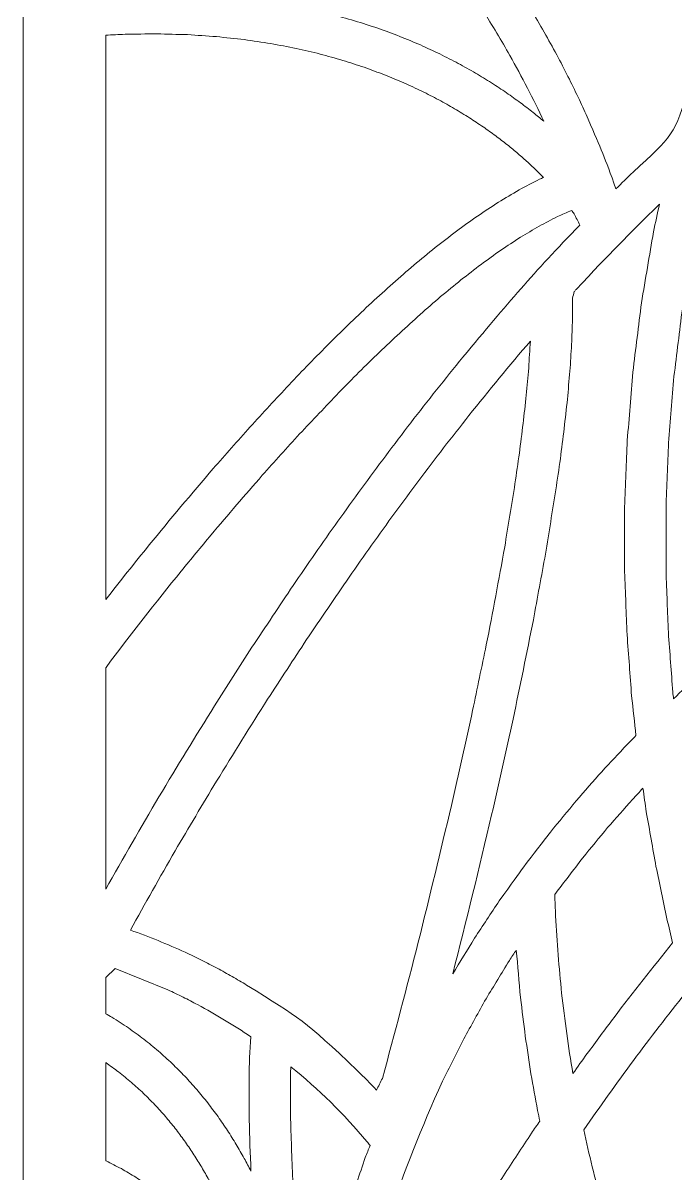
# Model space of a CAD drawing. Header units: centimetres. Extents: x 11.4 to 34.1, y -13.2 to 12.5.
# Drawn here: x 23.29 to 26.66, y -2.89 to 3.04 of the extents above; entities that cross this region are included whole.
import ezdxf

# ---------------------------------------------------------------- set-up
doc = ezdxf.new("R2010")
doc.units = ezdxf.units.CM
doc.header["$MEASUREMENT"] = 0
doc.layers.add('layer 1', color=7, linetype='Continuous')

msp = doc.modelspace()

# ---------------------------------------------------------------- linework, layer by layer
at = {"layer": 'layer 1', "color": 242, "lineweight": 9}
for points, knots in [([(34.05956, -13.24016), (30.47075, -13.24016), (26.88195, -13.24016), (23.29314, -13.24016), (23.29314, -13.24016), (23.29314, -4.65901), (23.29314, 3.92215), (23.29314, 12.5033), (23.29314, 12.5033), (26.88195, 12.5033), (30.47075, 12.5033), (34.05956, 12.5033), (34.05956, 12.5033), (34.05956, 3.92215), (34.05956, -4.65901), (34.05956, -13.24016)], [0, 0, 0, 0, 0.2, 0.2, 0.2, 0.2, 0.4, 0.4, 0.4, 0.4, 0.6, 0.6, 0.6, 0.6, 1, 1, 1, 1]), ([(23.71953, 5.03479), (23.74059, 5.02621), (23.76164, 5.01762), (23.78269, 5.00904), (23.78269, 5.00904), (23.8488, 4.9783), (23.9149, 4.94757), (23.981, 4.91683), (23.981, 4.91683), (24.04392, 4.88386), (24.10684, 4.85089), (24.16976, 4.81792), (24.16976, 4.81792), (24.22955, 4.78294), (24.28934, 4.74796), (24.34913, 4.71298), (24.34913, 4.71298), (24.40586, 4.6762), (24.46259, 4.63943), (24.51932, 4.60266), (24.51932, 4.60266), (24.57305, 4.56432), (24.62679, 4.52598), (24.68052, 4.48765), (24.68052, 4.48765), (24.73132, 4.44796), (24.78212, 4.40828), (24.83292, 4.3686), (24.83292, 4.3686), (24.88086, 4.3278), (24.92879, 4.287), (24.97673, 4.24619), (24.97673, 4.24619), (25.02187, 4.20449), (25.06701, 4.16279), (25.11215, 4.12109), (25.11215, 4.12109), (25.15457, 4.07871), (25.19699, 4.03633), (25.2394, 3.99396), (25.2394, 3.99396), (25.27916, 3.95112), (25.31893, 3.90828), (25.35869, 3.86545), (25.35869, 3.86545), (25.39587, 3.82238), (25.43305, 3.77931), (25.47023, 3.73623), (25.47023, 3.73623), (25.5049, 3.69314), (25.53957, 3.65005), (25.57424, 3.60696), (25.57424, 3.60696), (25.7073, 3.42991), (25.72429, 3.40587), (25.84326, 3.22535), (25.84326, 3.22535), (25.86862, 3.18436), (25.89398, 3.14336), (25.91933, 3.10237), (25.91933, 3.10237), (25.94254, 3.06244), (25.96575, 3.02252), (25.98896, 2.98259), (25.98896, 2.98259), (26.0101, 2.94394), (26.03123, 2.9053), (26.05237, 2.86665), (26.05237, 2.86665), (26.0715, 2.8295), (26.09063, 2.79234), (26.10977, 2.75519), (26.10977, 2.75519), (26.12697, 2.71974), (26.14417, 2.6843), (26.16138, 2.64885), (26.16138, 2.64885), (26.17672, 2.61533), (26.19207, 2.58181), (26.20741, 2.54828), (26.20741, 2.54828), (26.27345, 2.39155), (26.29234, 2.35533), (26.34951, 2.18916), (26.34951, 2.18916), (26.3792, 2.21813), (26.40889, 2.2471), (26.43859, 2.27607), (26.43859, 2.27607), (26.63715, 2.45985), (26.65814, 2.46965), (26.72336, 2.71588), (26.72336, 2.71588), (26.7636, 2.84321), (26.80385, 2.97053), (26.8441, 3.09786), (26.8441, 3.09786), (26.89171, 3.22659), (26.93931, 3.35533), (26.98691, 3.48407), (26.98691, 3.48407), (27.04227, 3.614), (27.09762, 3.74393), (27.15298, 3.87386), (27.15298, 3.87386), (27.20039, 3.97161), (27.24781, 4.06936), (27.29523, 4.16711), (27.29523, 4.16711), (27.07053, 4.3082), (26.84309, 4.44435), (26.6139, 4.57802), (26.6139, 4.57802), (26.47933, 4.65527), (26.34432, 4.73137), (26.20858, 4.80654), (26.20858, 4.80654), (26.11196, 4.85837), (26.01534, 4.91019), (25.91872, 4.96202), (25.91872, 4.96202), (25.81888, 5.01296), (25.71904, 5.06391), (25.6192, 5.11485), (25.6192, 5.11485), (25.56861, 5.13953), (25.51803, 5.1642), (25.46745, 5.18888), (25.46745, 5.18888), (25.41672, 5.21278), (25.36599, 5.23668), (25.31526, 5.26059), (25.31526, 5.26059), (25.2646, 5.28353), (25.21394, 5.30647), (25.16328, 5.32941), (25.16328, 5.32941), (24.90449, 5.44141), (24.70561, 5.52069), (24.43045, 5.61088), (24.43045, 5.61088), (24.38504, 5.62419), (24.33962, 5.63749), (24.2942, 5.6508), (24.2942, 5.6508), (24.25051, 5.66187), (24.20681, 5.67294), (24.16312, 5.68401), (24.16312, 5.68401), (24.12141, 5.69267), (24.07971, 5.70133), (24.038, 5.71), (24.038, 5.71), (24.00824, 5.7146), (23.97848, 5.7192), (23.94872, 5.72381), (23.94872, 5.72381), (23.93262, 5.72151), (23.91653, 5.71922), (23.90044, 5.71692), (23.90044, 5.71692), (23.84014, 5.54583), (23.77984, 5.37474), (23.71953, 5.20365), (23.71953, 5.20365), (23.71953, 5.14736), (23.71953, 5.09108), (23.71953, 5.03479)], [0, 0, 0, 0, 0.0232558, 0.0232558, 0.0232558, 0.0232558, 0.0465116, 0.0465116, 0.0465116, 0.0465116, 0.0697674, 0.0697674, 0.0697674, 0.0697674, 0.0930233, 0.0930233, 0.0930233, 0.0930233, 0.1162791, 0.1162791, 0.1162791, 0.1162791, 0.1395349, 0.1395349, 0.1395349, 0.1395349, 0.1627907, 0.1627907, 0.1627907, 0.1627907, 0.1860465, 0.1860465, 0.1860465, 0.1860465, 0.2093023, 0.2093023, 0.2093023, 0.2093023, 0.2325581, 0.2325581, 0.2325581, 0.2325581, 0.255814, 0.255814, 0.255814, 0.255814, 0.2790698, 0.2790698, 0.2790698, 0.2790698, 0.3023256, 0.3023256, 0.3023256, 0.3023256, 0.3255814, 0.3255814, 0.3255814, 0.3255814, 0.3488372, 0.3488372, 0.3488372, 0.3488372, 0.372093, 0.372093, 0.372093, 0.372093, 0.3953488, 0.3953488, 0.3953488, 0.3953488, 0.4186047, 0.4186047, 0.4186047, 0.4186047, 0.4418605, 0.4418605, 0.4418605, 0.4418605, 0.4651163, 0.4651163, 0.4651163, 0.4651163, 0.4883721, 0.4883721, 0.4883721, 0.4883721, 0.5116279, 0.5116279, 0.5116279, 0.5116279, 0.5348837, 0.5348837, 0.5348837, 0.5348837, 0.5581395, 0.5581395, 0.5581395, 0.5581395, 0.5813953, 0.5813953, 0.5813953, 0.5813953, 0.6046512, 0.6046512, 0.6046512, 0.6046512, 0.627907, 0.627907, 0.627907, 0.627907, 0.6511628, 0.6511628, 0.6511628, 0.6511628, 0.6744186, 0.6744186, 0.6744186, 0.6744186, 0.6976744, 0.6976744, 0.6976744, 0.6976744, 0.7209302, 0.7209302, 0.7209302, 0.7209302, 0.744186, 0.744186, 0.744186, 0.744186, 0.7674419, 0.7674419, 0.7674419, 0.7674419, 0.7906977, 0.7906977, 0.7906977, 0.7906977, 0.8139535, 0.8139535, 0.8139535, 0.8139535, 0.8372093, 0.8372093, 0.8372093, 0.8372093, 0.8604651, 0.8604651, 0.8604651, 0.8604651, 0.8837209, 0.8837209, 0.8837209, 0.8837209, 0.9069767, 0.9069767, 0.9069767, 0.9069767, 0.9302326, 0.9302326, 0.9302326, 0.9302326, 0.9534884, 0.9534884, 0.9534884, 0.9534884, 1, 1, 1, 1]), ([(28.87018, 4.087), (28.80583, 4.08923), (28.74149, 4.09164), (28.67713, 4.09428), (28.67713, 4.09428), (28.38379, 4.10679), (28.09024, 4.12114), (27.79773, 4.1469), (27.79773, 4.1469), (27.68591, 4.15675), (27.49802, 4.09768), (27.45371, 3.99533), (27.45371, 3.99533), (27.42099, 3.91975), (27.38299, 3.8547), (27.34708, 3.7855), (27.34708, 3.7855), (27.29308, 3.65876), (27.23908, 3.53201), (27.18508, 3.40527), (27.18508, 3.40527), (27.13867, 3.27975), (27.09226, 3.15423), (27.04584, 3.02872), (27.04584, 3.02872), (27.00661, 2.90462), (26.96739, 2.78052), (26.92816, 2.65643), (26.92816, 2.65643), (26.89571, 2.53394), (26.86327, 2.41146), (26.83083, 2.28897), (26.83083, 2.28897), (26.80477, 2.16829), (26.77872, 2.04761), (26.75267, 1.92693), (26.75267, 1.92693), (26.73261, 1.80824), (26.71255, 1.68956), (26.6925, 1.57088), (26.6925, 1.57088), (26.67804, 1.45438), (26.66358, 1.33789), (26.64913, 1.2214), (26.64913, 1.2214), (26.63988, 1.1073), (26.63063, 0.99319), (26.62138, 0.87909), (26.62138, 0.87909), (26.61695, 0.76757), (26.61252, 0.65605), (26.60809, 0.54454), (26.60809, 0.54454), (26.60808, 0.4358), (26.60807, 0.32707), (26.60806, 0.21833), (26.60806, 0.21833), (26.61209, 0.11258), (26.61611, 0.00683), (26.62014, -0.09892), (26.62014, -0.09892), (26.6278, -0.20148), (26.63546, -0.30404), (26.64313, -0.40661), (26.64313, -0.40661), (26.64439, -0.41806), (26.64565, -0.4295), (26.6469, -0.44095), (26.6469, -0.44095), (26.72557, -0.36549), (26.80864, -0.29431), (26.89094, -0.2229), (26.89094, -0.2229), (26.92616, -0.19374), (26.96138, -0.16459), (26.9966, -0.13543), (26.9966, -0.13543), (27.02907, -0.10972), (27.06155, -0.08401), (27.09402, -0.0583), (27.09402, -0.0583), (27.14931, -0.01718), (27.2046, 0.02394), (27.25988, 0.06506), (27.25988, 0.06506), (27.31563, 0.10404), (27.37138, 0.14244), (27.42872, 0.17892), (27.42872, 0.17892), (27.42215, 0.21818), (27.41557, 0.25745), (27.409, 0.29672), (27.409, 0.29672), (27.40022, 0.36646), (27.39144, 0.4362), (27.38265, 0.50595), (27.38265, 0.50595), (27.37631, 0.57837), (27.36997, 0.65079), (27.36364, 0.72321), (27.36364, 0.72321), (27.35974, 0.79831), (27.35584, 0.87342), (27.35195, 0.94853), (27.35195, 0.94853), (27.3505, 1.02632), (27.34904, 1.10411), (27.34759, 1.1819), (27.34759, 1.1819), (27.34859, 1.26239), (27.34959, 1.34287), (27.35058, 1.42335), (27.35058, 1.42335), (27.35403, 1.50653), (27.35748, 1.58971), (27.36093, 1.67289), (27.36093, 1.67289), (27.36684, 1.75878), (27.37275, 1.84466), (27.37866, 1.93054), (27.37866, 1.93054), (27.38703, 2.01912), (27.39541, 2.10771), (27.40378, 2.19629), (27.40378, 2.19629), (27.41462, 2.28759), (27.42547, 2.37888), (27.43631, 2.47018), (27.43631, 2.47018), (27.44964, 2.56419), (27.46296, 2.65819), (27.47628, 2.7522), (27.47628, 2.7522), (27.58928, 3.44349), (27.50495, 3.43006), (27.87037, 2.8335), (27.87037, 2.8335), (28.17852, 3.21978), (28.48666, 3.60604), (28.79481, 3.9923), (28.79481, 3.9923), (28.82128, 4.02548), (28.8463, 4.05692), (28.87018, 4.087)], [0, 0, 0, 0, 0.027027, 0.027027, 0.027027, 0.027027, 0.0540541, 0.0540541, 0.0540541, 0.0540541, 0.0810811, 0.0810811, 0.0810811, 0.0810811, 0.1081081, 0.1081081, 0.1081081, 0.1081081, 0.1351351, 0.1351351, 0.1351351, 0.1351351, 0.1621622, 0.1621622, 0.1621622, 0.1621622, 0.1891892, 0.1891892, 0.1891892, 0.1891892, 0.2162162, 0.2162162, 0.2162162, 0.2162162, 0.2432432, 0.2432432, 0.2432432, 0.2432432, 0.2702703, 0.2702703, 0.2702703, 0.2702703, 0.2972973, 0.2972973, 0.2972973, 0.2972973, 0.3243243, 0.3243243, 0.3243243, 0.3243243, 0.3513514, 0.3513514, 0.3513514, 0.3513514, 0.3783784, 0.3783784, 0.3783784, 0.3783784, 0.4054054, 0.4054054, 0.4054054, 0.4054054, 0.4324324, 0.4324324, 0.4324324, 0.4324324, 0.4594595, 0.4594595, 0.4594595, 0.4594595, 0.4864865, 0.4864865, 0.4864865, 0.4864865, 0.5135135, 0.5135135, 0.5135135, 0.5135135, 0.5405405, 0.5405405, 0.5405405, 0.5405405, 0.5675676, 0.5675676, 0.5675676, 0.5675676, 0.5945946, 0.5945946, 0.5945946, 0.5945946, 0.6216216, 0.6216216, 0.6216216, 0.6216216, 0.6486486, 0.6486486, 0.6486486, 0.6486486, 0.6756757, 0.6756757, 0.6756757, 0.6756757, 0.7027027, 0.7027027, 0.7027027, 0.7027027, 0.7297297, 0.7297297, 0.7297297, 0.7297297, 0.7567568, 0.7567568, 0.7567568, 0.7567568, 0.7837838, 0.7837838, 0.7837838, 0.7837838, 0.8108108, 0.8108108, 0.8108108, 0.8108108, 0.8378378, 0.8378378, 0.8378378, 0.8378378, 0.8648649, 0.8648649, 0.8648649, 0.8648649, 0.8918919, 0.8918919, 0.8918919, 0.8918919, 0.9189189, 0.9189189, 0.9189189, 0.9189189, 0.9459459, 0.9459459, 0.9459459, 0.9459459, 1, 1, 1, 1]), ([(23.71953, 3.19546), (23.75051, 3.19704), (23.78149, 3.19861), (23.81247, 3.20019), (23.81247, 3.20019), (23.86996, 3.20089), (23.92746, 3.2016), (23.98495, 3.2023), (23.98495, 3.2023), (24.04013, 3.20081), (24.09532, 3.19932), (24.1505, 3.19783), (24.1505, 3.19783), (24.20341, 3.19428), (24.25631, 3.19074), (24.30921, 3.18719), (24.30921, 3.18719), (24.35986, 3.18173), (24.41051, 3.17627), (24.46116, 3.17081), (24.46116, 3.17081), (24.50958, 3.16358), (24.558, 3.15635), (24.60643, 3.14912), (24.60643, 3.14912), (24.65265, 3.14026), (24.69886, 3.13141), (24.74508, 3.12255), (24.74508, 3.12255), (24.78913, 3.11221), (24.83317, 3.10187), (24.87721, 3.09153), (24.87721, 3.09153), (24.91911, 3.07986), (24.961, 3.06818), (25.00289, 3.0565), (25.00289, 3.0565), (25.04266, 3.04363), (25.08243, 3.03077), (25.1222, 3.0179), (25.1222, 3.0179), (25.15988, 3.00399), (25.19755, 2.99008), (25.23522, 2.97617), (25.23522, 2.97617), (25.27083, 2.96136), (25.30643, 2.94655), (25.34204, 2.93175), (25.34204, 2.93175), (25.3756, 2.91619), (25.40916, 2.90064), (25.44273, 2.88508), (25.44273, 2.88508), (25.47428, 2.86893), (25.50583, 2.85277), (25.53739, 2.83662), (25.53739, 2.83662), (25.56696, 2.82001), (25.59653, 2.80341), (25.6261, 2.7868), (25.6261, 2.7868), (25.65372, 2.7699), (25.68135, 2.75299), (25.70897, 2.73609), (25.70897, 2.73609), (25.73467, 2.71903), (25.76037, 2.70197), (25.78607, 2.68491), (25.78607, 2.68491), (25.80989, 2.66785), (25.8337, 2.65079), (25.85752, 2.63373), (25.85752, 2.63373), (25.87948, 2.61681), (25.90144, 2.59989), (25.92341, 2.58298), (25.92341, 2.58298), (25.94144, 2.5681), (25.95946, 2.55322), (25.97749, 2.53834), (25.97749, 2.53834), (25.92449, 2.65414), (25.86432, 2.76618), (25.80324, 2.87786), (25.80324, 2.87786), (25.78099, 2.91614), (25.75874, 2.95442), (25.73648, 2.9927), (25.73648, 2.9927), (25.71218, 3.032), (25.68787, 3.07129), (25.66357, 3.11059), (25.66357, 3.11059), (25.63714, 3.15068), (25.61072, 3.19077), (25.58429, 3.23086), (25.58429, 3.23086), (25.55938, 3.2663), (25.53446, 3.30173), (25.50954, 3.33717), (25.50954, 3.33717), (25.38991, 3.40807), (25.26226, 3.46548), (25.1339, 3.51848), (25.1339, 3.51848), (25.09456, 3.53352), (25.05522, 3.54856), (25.01588, 3.5636), (25.01588, 3.5636), (24.94907, 3.58709), (24.88227, 3.60904), (24.81458, 3.62991), (24.81458, 3.62991), (24.7648, 3.64359), (24.71501, 3.65726), (24.66523, 3.67094), (24.66523, 3.67094), (24.61166, 3.68316), (24.5581, 3.69538), (24.50454, 3.7076), (24.50454, 3.7076), (24.44743, 3.71786), (24.39032, 3.72812), (24.33321, 3.73837), (24.33321, 3.73837), (24.30339, 3.74261), (24.27358, 3.74684), (24.24376, 3.75107), (24.24376, 3.75107), (24.21315, 3.75462), (24.18253, 3.75816), (24.15191, 3.76171), (24.15191, 3.76171), (24.12051, 3.76451), (24.08912, 3.76731), (24.05773, 3.77012), (24.05773, 3.77012), (24.02558, 3.77211), (23.99344, 3.7741), (23.9613, 3.77609), (23.9613, 3.77609), (23.92844, 3.7772), (23.89558, 3.77832), (23.86271, 3.77943), (23.86271, 3.77943), (23.82916, 3.77961), (23.7956, 3.77979), (23.76204, 3.77997), (23.76204, 3.77997), (23.74787, 3.77963), (23.7337, 3.77929), (23.71953, 3.77894), (23.71953, 3.77894), (23.71953, 3.58445), (23.71953, 3.38996), (23.71953, 3.19546)], [0, 0, 0, 0, 0.025, 0.025, 0.025, 0.025, 0.05, 0.05, 0.05, 0.05, 0.075, 0.075, 0.075, 0.075, 0.1, 0.1, 0.1, 0.1, 0.125, 0.125, 0.125, 0.125, 0.15, 0.15, 0.15, 0.15, 0.175, 0.175, 0.175, 0.175, 0.2, 0.2, 0.2, 0.2, 0.225, 0.225, 0.225, 0.225, 0.25, 0.25, 0.25, 0.25, 0.275, 0.275, 0.275, 0.275, 0.3, 0.3, 0.3, 0.3, 0.325, 0.325, 0.325, 0.325, 0.35, 0.35, 0.35, 0.35, 0.375, 0.375, 0.375, 0.375, 0.4, 0.4, 0.4, 0.4, 0.425, 0.425, 0.425, 0.425, 0.45, 0.45, 0.45, 0.45, 0.475, 0.475, 0.475, 0.475, 0.5, 0.5, 0.5, 0.5, 0.525, 0.525, 0.525, 0.525, 0.55, 0.55, 0.55, 0.55, 0.575, 0.575, 0.575, 0.575, 0.6, 0.6, 0.6, 0.6, 0.625, 0.625, 0.625, 0.625, 0.65, 0.65, 0.65, 0.65, 0.675, 0.675, 0.675, 0.675, 0.7, 0.7, 0.7, 0.7, 0.725, 0.725, 0.725, 0.725, 0.75, 0.75, 0.75, 0.75, 0.775, 0.775, 0.775, 0.775, 0.8, 0.8, 0.8, 0.8, 0.825, 0.825, 0.825, 0.825, 0.85, 0.85, 0.85, 0.85, 0.875, 0.875, 0.875, 0.875, 0.9, 0.9, 0.9, 0.9, 0.925, 0.925, 0.925, 0.925, 0.95, 0.95, 0.95, 0.95, 1, 1, 1, 1]), ([(23.71953, 0.07051), (23.79323, 0.16513), (23.86799, 0.25891), (23.94336, 0.35228), (23.94336, 0.35228), (24.05206, 0.48509), (24.16215, 0.61632), (24.27394, 0.74654), (24.27394, 0.74654), (24.33704, 0.81796), (24.40014, 0.88938), (24.46323, 0.9608), (24.46323, 0.9608), (24.53028, 1.03343), (24.59733, 1.10607), (24.66438, 1.1787), (24.66438, 1.1787), (24.69907, 1.21487), (24.73375, 1.25103), (24.76844, 1.2872), (24.76844, 1.2872), (24.80373, 1.32294), (24.83903, 1.35869), (24.87432, 1.39443), (24.87432, 1.39443), (24.91009, 1.42951), (24.94586, 1.46459), (24.98164, 1.49967), (24.98164, 1.49967), (25.01777, 1.53385), (25.0539, 1.56803), (25.09003, 1.6022), (25.09003, 1.6022), (25.12641, 1.63524), (25.16278, 1.66827), (25.19915, 1.7013), (25.19915, 1.7013), (25.23564, 1.73295), (25.27213, 1.7646), (25.30862, 1.79625), (25.30862, 1.79625), (25.34513, 1.82628), (25.38163, 1.85631), (25.41813, 1.88634), (25.41813, 1.88634), (25.45454, 1.91451), (25.49095, 1.94268), (25.52736, 1.97086), (25.52736, 1.97086), (25.56357, 1.99693), (25.59979, 2.023), (25.636, 2.04908), (25.636, 2.04908), (25.67194, 2.07282), (25.70788, 2.09656), (25.74382, 2.1203), (25.74382, 2.1203), (25.77941, 2.14145), (25.81501, 2.16261), (25.8506, 2.18377), (25.8506, 2.18377), (25.8858, 2.20209), (25.921, 2.22042), (25.95619, 2.23874), (25.95619, 2.23874), (25.96319, 2.2418), (25.97018, 2.24486), (25.97718, 2.24792), (25.97718, 2.24792), (25.94993, 2.27423), (25.92267, 2.30054), (25.89542, 2.32685), (25.89542, 2.32685), (25.87877, 2.34152), (25.86211, 2.3562), (25.84546, 2.37088), (25.84546, 2.37088), (25.82713, 2.38601), (25.8088, 2.40114), (25.79047, 2.41626), (25.79047, 2.41626), (25.77043, 2.4317), (25.75039, 2.44713), (25.73035, 2.46257), (25.73035, 2.46257), (25.70857, 2.47817), (25.68679, 2.49378), (25.66501, 2.50938), (25.66501, 2.50938), (25.64145, 2.52502), (25.61789, 2.54066), (25.59433, 2.55629), (25.59433, 2.55629), (25.56896, 2.57182), (25.54359, 2.58734), (25.51823, 2.60287), (25.51823, 2.60287), (25.49101, 2.61815), (25.4638, 2.63343), (25.43658, 2.64872), (25.43658, 2.64872), (25.40748, 2.66361), (25.37839, 2.67851), (25.34929, 2.6934), (25.34929, 2.6934), (25.31828, 2.70778), (25.28726, 2.72215), (25.25625, 2.73653), (25.25625, 2.73653), (25.22328, 2.75024), (25.1903, 2.76395), (25.15733, 2.77766), (25.15733, 2.77766), (25.12237, 2.79057), (25.0874, 2.80348), (25.05243, 2.8164), (25.05243, 2.8164), (25.01543, 2.82837), (24.97843, 2.84034), (24.94143, 2.85231), (24.94143, 2.85231), (24.90236, 2.8632), (24.86328, 2.87409), (24.82421, 2.88498), (24.82421, 2.88498), (24.78302, 2.89465), (24.74183, 2.90432), (24.70064, 2.91399), (24.70064, 2.91399), (24.6573, 2.9223), (24.61395, 2.9306), (24.57061, 2.93891), (24.57061, 2.93891), (24.52507, 2.94571), (24.47952, 2.95251), (24.43398, 2.95931), (24.43398, 2.95931), (24.38621, 2.96446), (24.33843, 2.96961), (24.29065, 2.97476), (24.29065, 2.97476), (24.2406, 2.97811), (24.19055, 2.98147), (24.14049, 2.98482), (24.14049, 2.98482), (24.08812, 2.98624), (24.03575, 2.98765), (23.98337, 2.98907), (23.98337, 2.98907), (23.92865, 2.9884), (23.87392, 2.98773), (23.81919, 2.98706), (23.81919, 2.98706), (23.78597, 2.98537), (23.75275, 2.98368), (23.71953, 2.98199), (23.71953, 2.98199), (23.71953, 2.0115), (23.71953, 1.041), (23.71953, 0.07051)], [0, 0, 0, 0, 0.0243902, 0.0243902, 0.0243902, 0.0243902, 0.0487805, 0.0487805, 0.0487805, 0.0487805, 0.0731707, 0.0731707, 0.0731707, 0.0731707, 0.097561, 0.097561, 0.097561, 0.097561, 0.1219512, 0.1219512, 0.1219512, 0.1219512, 0.1463415, 0.1463415, 0.1463415, 0.1463415, 0.1707317, 0.1707317, 0.1707317, 0.1707317, 0.195122, 0.195122, 0.195122, 0.195122, 0.2195122, 0.2195122, 0.2195122, 0.2195122, 0.2439024, 0.2439024, 0.2439024, 0.2439024, 0.2682927, 0.2682927, 0.2682927, 0.2682927, 0.2926829, 0.2926829, 0.2926829, 0.2926829, 0.3170732, 0.3170732, 0.3170732, 0.3170732, 0.3414634, 0.3414634, 0.3414634, 0.3414634, 0.3658537, 0.3658537, 0.3658537, 0.3658537, 0.3902439, 0.3902439, 0.3902439, 0.3902439, 0.4146341, 0.4146341, 0.4146341, 0.4146341, 0.4390244, 0.4390244, 0.4390244, 0.4390244, 0.4634146, 0.4634146, 0.4634146, 0.4634146, 0.4878049, 0.4878049, 0.4878049, 0.4878049, 0.5121951, 0.5121951, 0.5121951, 0.5121951, 0.5365854, 0.5365854, 0.5365854, 0.5365854, 0.5609756, 0.5609756, 0.5609756, 0.5609756, 0.5853659, 0.5853659, 0.5853659, 0.5853659, 0.6097561, 0.6097561, 0.6097561, 0.6097561, 0.6341463, 0.6341463, 0.6341463, 0.6341463, 0.6585366, 0.6585366, 0.6585366, 0.6585366, 0.6829268, 0.6829268, 0.6829268, 0.6829268, 0.7073171, 0.7073171, 0.7073171, 0.7073171, 0.7317073, 0.7317073, 0.7317073, 0.7317073, 0.7560976, 0.7560976, 0.7560976, 0.7560976, 0.7804878, 0.7804878, 0.7804878, 0.7804878, 0.804878, 0.804878, 0.804878, 0.804878, 0.8292683, 0.8292683, 0.8292683, 0.8292683, 0.8536585, 0.8536585, 0.8536585, 0.8536585, 0.8780488, 0.8780488, 0.8780488, 0.8780488, 0.902439, 0.902439, 0.902439, 0.902439, 0.9268293, 0.9268293, 0.9268293, 0.9268293, 0.9512195, 0.9512195, 0.9512195, 0.9512195, 1, 1, 1, 1]), ([(23.71953, -1.42395), (23.89746, -1.10288), (24.08658, -0.78827), (24.28062, -0.47666), (24.28062, -0.47666), (24.34495, -0.37615), (24.40928, -0.27565), (24.47361, -0.17514), (24.47361, -0.17514), (24.5444, -0.06881), (24.61518, 0.03752), (24.68597, 0.14385), (24.68597, 0.14385), (24.72363, 0.19864), (24.76129, 0.25343), (24.79896, 0.30823), (24.79896, 0.30823), (24.83805, 0.36381), (24.87714, 0.4194), (24.91624, 0.47498), (24.91624, 0.47498), (24.9567, 0.53114), (24.99717, 0.58729), (25.03763, 0.64344), (25.03763, 0.64344), (25.07941, 0.69995), (25.12118, 0.75645), (25.16296, 0.81295), (25.16296, 0.81295), (25.20598, 0.86958), (25.24901, 0.92621), (25.29203, 0.98283), (25.29203, 0.98283), (25.33625, 1.03937), (25.38046, 1.0959), (25.42468, 1.15244), (25.42468, 1.15244), (25.47003, 1.20866), (25.51538, 1.26488), (25.56072, 1.32109), (25.56072, 1.32109), (25.79403, 1.60095), (25.92211, 1.75472), (26.16421, 2.00255), (26.16421, 2.00255), (26.15425, 2.02188), (26.14428, 2.04122), (26.13431, 2.06055), (26.13431, 2.06055), (26.13013, 2.06652), (26.12595, 2.0725), (26.12176, 2.07847), (26.12176, 2.07847), (26.09726, 2.06775), (26.07276, 2.05703), (26.04825, 2.04631), (26.04825, 2.04631), (26.01696, 2.03002), (25.98567, 2.01373), (25.95438, 1.99744), (25.95438, 1.99744), (25.92195, 1.97816), (25.88953, 1.95889), (25.85711, 1.93962), (25.85711, 1.93962), (25.82377, 1.91759), (25.79043, 1.89557), (25.75709, 1.87355), (25.75709, 1.87355), (25.72303, 1.84903), (25.68897, 1.82451), (25.65491, 1.79999), (25.65491, 1.79999), (25.62031, 1.77322), (25.58572, 1.74645), (25.55112, 1.71968), (25.55112, 1.71968), (25.51615, 1.69091), (25.48118, 1.66214), (25.44622, 1.63338), (25.44622, 1.63338), (25.41104, 1.60286), (25.37586, 1.57235), (25.34068, 1.54184), (25.34068, 1.54184), (25.30544, 1.50984), (25.27021, 1.47784), (25.23497, 1.44583), (25.23497, 1.44583), (25.19983, 1.41259), (25.16468, 1.37935), (25.12954, 1.34611), (25.12954, 1.34611), (25.09463, 1.31188), (25.05972, 1.27765), (25.02482, 1.24342), (25.02482, 1.24342), (24.99029, 1.20845), (24.95576, 1.17348), (24.92124, 1.13851), (24.92124, 1.13851), (24.85388, 1.06736), (24.78653, 0.9962), (24.71918, 0.92505), (24.71918, 0.92505), (24.65502, 0.85393), (24.59086, 0.78282), (24.5267, 0.7117), (24.5267, 0.7117), (24.43789, 0.61015), (24.35008, 0.50799), (24.26308, 0.40489), (24.26308, 0.40489), (24.21165, 0.34253), (24.16023, 0.28017), (24.1088, 0.21781), (24.1088, 0.21781), (23.97687, 0.05437), (23.84637, -0.11023), (23.72113, -0.2789), (23.72113, -0.2789), (23.7206, -0.27997), (23.72007, -0.28105), (23.71953, -0.28213), (23.71953, -0.28213), (23.71953, -0.66273), (23.71953, -1.04334), (23.71953, -1.42395)], [0, 0, 0, 0, 0.030303, 0.030303, 0.030303, 0.030303, 0.0606061, 0.0606061, 0.0606061, 0.0606061, 0.0909091, 0.0909091, 0.0909091, 0.0909091, 0.1212121, 0.1212121, 0.1212121, 0.1212121, 0.1515152, 0.1515152, 0.1515152, 0.1515152, 0.1818182, 0.1818182, 0.1818182, 0.1818182, 0.2121212, 0.2121212, 0.2121212, 0.2121212, 0.2424242, 0.2424242, 0.2424242, 0.2424242, 0.2727273, 0.2727273, 0.2727273, 0.2727273, 0.3030303, 0.3030303, 0.3030303, 0.3030303, 0.3333333, 0.3333333, 0.3333333, 0.3333333, 0.3636364, 0.3636364, 0.3636364, 0.3636364, 0.3939394, 0.3939394, 0.3939394, 0.3939394, 0.4242424, 0.4242424, 0.4242424, 0.4242424, 0.4545455, 0.4545455, 0.4545455, 0.4545455, 0.4848485, 0.4848485, 0.4848485, 0.4848485, 0.5151515, 0.5151515, 0.5151515, 0.5151515, 0.5454545, 0.5454545, 0.5454545, 0.5454545, 0.5757576, 0.5757576, 0.5757576, 0.5757576, 0.6060606, 0.6060606, 0.6060606, 0.6060606, 0.6363636, 0.6363636, 0.6363636, 0.6363636, 0.6666667, 0.6666667, 0.6666667, 0.6666667, 0.6969697, 0.6969697, 0.6969697, 0.6969697, 0.7272727, 0.7272727, 0.7272727, 0.7272727, 0.7575758, 0.7575758, 0.7575758, 0.7575758, 0.7878788, 0.7878788, 0.7878788, 0.7878788, 0.8181818, 0.8181818, 0.8181818, 0.8181818, 0.8484848, 0.8484848, 0.8484848, 0.8484848, 0.8787879, 0.8787879, 0.8787879, 0.8787879, 0.9090909, 0.9090909, 0.9090909, 0.9090909, 0.9393939, 0.9393939, 0.9393939, 0.9393939, 1, 1, 1, 1]), ([(25.50886, -1.85996), (25.54608, -1.79887), (25.58331, -1.73777), (25.62053, -1.67667), (25.62053, -1.67667), (25.66327, -1.6122), (25.706, -1.54772), (25.74874, -1.48325), (25.74874, -1.48325), (25.88111, -1.29852), (25.86684, -1.31719), (26.01203, -1.12874), (26.01203, -1.12874), (26.05632, -1.07502), (26.10062, -1.02129), (26.14491, -0.96757), (26.14491, -0.96757), (26.189, -0.9174), (26.23309, -0.86724), (26.27717, -0.81707), (26.27717, -0.81707), (26.32069, -0.77044), (26.3642, -0.72381), (26.40771, -0.67718), (26.40771, -0.67718), (26.42292, -0.66179), (26.43812, -0.64639), (26.45333, -0.631), (26.45333, -0.631), (26.44582, -0.56274), (26.43831, -0.49448), (26.4308, -0.42621), (26.4308, -0.42621), (26.42295, -0.32112), (26.41509, -0.21602), (26.40724, -0.11092), (26.40724, -0.11092), (26.40312, -0.00252), (26.39899, 0.10588), (26.39487, 0.21429), (26.39487, 0.21429), (26.39487, 0.32578), (26.39488, 0.43728), (26.39489, 0.54878), (26.39489, 0.54878), (26.39944, 0.66317), (26.40398, 0.77755), (26.40853, 0.89194), (26.40853, 0.89194), (26.41802, 1.00901), (26.42751, 1.12608), (26.437, 1.24315), (26.437, 1.24315), (26.45183, 1.36269), (26.46667, 1.48224), (26.4815, 1.60178), (26.4815, 1.60178), (26.50209, 1.72359), (26.52267, 1.8454), (26.54326, 1.96721), (26.54326, 1.96721), (26.55357, 2.01498), (26.56388, 2.06275), (26.57419, 2.11052), (26.57419, 2.11052), (26.40268, 1.94227), (26.32563, 1.8625), (26.14472, 1.67078), (26.14472, 1.67078), (26.1414, 1.66707), (26.13807, 1.66337), (26.13475, 1.65966), (26.13475, 1.65966), (26.13186, 1.64812), (26.12898, 1.63659), (26.12609, 1.62505), (26.12609, 1.62505), (26.12611, 1.58935), (26.12612, 1.55364), (26.12614, 1.51794), (26.12614, 1.51794), (26.1246, 1.47438), (26.12306, 1.43083), (26.12153, 1.38727), (26.12153, 1.38727), (26.11855, 1.34125), (26.11558, 1.29522), (26.11261, 1.2492), (26.11261, 1.2492), (26.10832, 1.20093), (26.10402, 1.15267), (26.09972, 1.1044), (26.09972, 1.1044), (26.09421, 1.05413), (26.0887, 1.00386), (26.08318, 0.9536), (26.08318, 0.9536), (26.07655, 0.90158), (26.06992, 0.84956), (26.06329, 0.79754), (26.06329, 0.79754), (26.05565, 0.74403), (26.048, 0.69052), (26.04036, 0.637), (26.04036, 0.637), (26.02242, 0.52654), (26.00448, 0.41608), (25.98655, 0.30562), (25.98655, 0.30562), (25.96575, 0.19236), (25.94495, 0.0791), (25.92415, -0.03417), (25.92415, -0.03417), (25.89054, -0.2049), (25.85569, -0.37522), (25.81966, -0.54547), (25.81966, -0.54547), (25.78372, -0.71025), (25.74691, -0.87476), (25.7092, -1.03915), (25.7092, -1.03915), (25.64492, -1.31342), (25.57836, -1.58696), (25.50886, -1.85996)], [0, 0, 0, 0, 0.03125, 0.03125, 0.03125, 0.03125, 0.0625, 0.0625, 0.0625, 0.0625, 0.09375, 0.09375, 0.09375, 0.09375, 0.125, 0.125, 0.125, 0.125, 0.15625, 0.15625, 0.15625, 0.15625, 0.1875, 0.1875, 0.1875, 0.1875, 0.21875, 0.21875, 0.21875, 0.21875, 0.25, 0.25, 0.25, 0.25, 0.28125, 0.28125, 0.28125, 0.28125, 0.3125, 0.3125, 0.3125, 0.3125, 0.34375, 0.34375, 0.34375, 0.34375, 0.375, 0.375, 0.375, 0.375, 0.40625, 0.40625, 0.40625, 0.40625, 0.4375, 0.4375, 0.4375, 0.4375, 0.46875, 0.46875, 0.46875, 0.46875, 0.5, 0.5, 0.5, 0.5, 0.53125, 0.53125, 0.53125, 0.53125, 0.5625, 0.5625, 0.5625, 0.5625, 0.59375, 0.59375, 0.59375, 0.59375, 0.625, 0.625, 0.625, 0.625, 0.65625, 0.65625, 0.65625, 0.65625, 0.6875, 0.6875, 0.6875, 0.6875, 0.71875, 0.71875, 0.71875, 0.71875, 0.75, 0.75, 0.75, 0.75, 0.78125, 0.78125, 0.78125, 0.78125, 0.8125, 0.8125, 0.8125, 0.8125, 0.84375, 0.84375, 0.84375, 0.84375, 0.875, 0.875, 0.875, 0.875, 0.90625, 0.90625, 0.90625, 0.90625, 0.9375, 0.9375, 0.9375, 0.9375, 1, 1, 1, 1]), ([(25.90878, 1.40373), (25.80023, 1.27803), (25.69588, 1.14908), (25.59163, 1.01983), (25.59163, 1.01983), (25.54805, 0.96411), (25.50447, 0.90839), (25.46089, 0.85267), (25.46089, 0.85267), (25.41844, 0.79681), (25.376, 0.74094), (25.33356, 0.68508), (25.33356, 0.68508), (25.29232, 0.6293), (25.25108, 0.57352), (25.20983, 0.51774), (25.20983, 0.51774), (25.16986, 0.46227), (25.12989, 0.4068), (25.08992, 0.35133), (25.08992, 0.35133), (25.05128, 0.29639), (25.01264, 0.24146), (24.974, 0.18652), (24.974, 0.18652), (24.90098, 0.07913), (24.82796, -0.02825), (24.75494, -0.13563), (24.75494, -0.13563), (24.68802, -0.2382), (24.6211, -0.34077), (24.55418, -0.44333), (24.55418, -0.44333), (24.46525, -0.58361), (24.37745, -0.72437), (24.29072, -0.86604), (24.29072, -0.86604), (24.21871, -0.98561), (24.14746, -1.1055), (24.07705, -1.22604), (24.07705, -1.22604), (23.99901, -1.36156), (23.92203, -1.49749), (23.84701, -1.63472), (23.84701, -1.63472), (23.94334, -1.66692), (24.03682, -1.70754), (24.12956, -1.74874), (24.12956, -1.74874), (24.15748, -1.76217), (24.1854, -1.77559), (24.21331, -1.78902), (24.21331, -1.78902), (24.24019, -1.80293), (24.26707, -1.81684), (24.29395, -1.83074), (24.29395, -1.83074), (24.31978, -1.84505), (24.34562, -1.85936), (24.37146, -1.87368), (24.37146, -1.87368), (24.39625, -1.88831), (24.42104, -1.90295), (24.44583, -1.91758), (24.44583, -1.91758), (24.72416, -2.09201), (24.73868, -2.09426), (25.01736, -2.3595), (25.01736, -2.3595), (25.05062, -2.39234), (25.08347, -2.42534), (25.11556, -2.45932), (25.11556, -2.45932), (25.12559, -2.43926), (25.13563, -2.41919), (25.14566, -2.39912), (25.14566, -2.39912), (25.2745, -1.93245), (25.39104, -1.46229), (25.50152, -0.99099), (25.50152, -0.99099), (25.53897, -0.82772), (25.57553, -0.66434), (25.61122, -0.50069), (25.61122, -0.50069), (25.63463, -0.3882), (25.65804, -0.27572), (25.68145, -0.16324), (25.68145, -0.16324), (25.71458, 0.00502), (25.7463, 0.17327), (25.77649, 0.34208), (25.77649, 0.34208), (25.79416, 0.4509), (25.81183, 0.55972), (25.8295, 0.66855), (25.8295, 0.66855), (25.837, 0.72106), (25.84451, 0.77358), (25.85201, 0.8261), (25.85201, 0.8261), (25.85849, 0.87696), (25.86498, 0.92783), (25.87146, 0.9787), (25.87146, 0.9787), (25.87683, 1.02762), (25.88219, 1.07655), (25.88756, 1.12548), (25.88756, 1.12548), (25.89172, 1.17216), (25.89587, 1.21884), (25.90002, 1.26552), (25.90002, 1.26552), (25.90294, 1.31159), (25.90586, 1.35766), (25.90878, 1.40373)], [0, 0, 0, 0, 0.0333333, 0.0333333, 0.0333333, 0.0333333, 0.0666667, 0.0666667, 0.0666667, 0.0666667, 0.1, 0.1, 0.1, 0.1, 0.1333333, 0.1333333, 0.1333333, 0.1333333, 0.1666667, 0.1666667, 0.1666667, 0.1666667, 0.2, 0.2, 0.2, 0.2, 0.2333333, 0.2333333, 0.2333333, 0.2333333, 0.2666667, 0.2666667, 0.2666667, 0.2666667, 0.3, 0.3, 0.3, 0.3, 0.3333333, 0.3333333, 0.3333333, 0.3333333, 0.3666667, 0.3666667, 0.3666667, 0.3666667, 0.4, 0.4, 0.4, 0.4, 0.4333333, 0.4333333, 0.4333333, 0.4333333, 0.4666667, 0.4666667, 0.4666667, 0.4666667, 0.5, 0.5, 0.5, 0.5, 0.5333333, 0.5333333, 0.5333333, 0.5333333, 0.5666667, 0.5666667, 0.5666667, 0.5666667, 0.6, 0.6, 0.6, 0.6, 0.6333333, 0.6333333, 0.6333333, 0.6333333, 0.6666667, 0.6666667, 0.6666667, 0.6666667, 0.7, 0.7, 0.7, 0.7, 0.7333333, 0.7333333, 0.7333333, 0.7333333, 0.7666667, 0.7666667, 0.7666667, 0.7666667, 0.8, 0.8, 0.8, 0.8, 0.8333333, 0.8333333, 0.8333333, 0.8333333, 0.8666667, 0.8666667, 0.8666667, 0.8666667, 0.9, 0.9, 0.9, 0.9, 0.9333333, 0.9333333, 0.9333333, 0.9333333, 1, 1, 1, 1]), ([(26.48904, -0.90252), (26.4711, -0.92174), (26.45316, -0.94097), (26.43522, -0.96019), (26.43522, -0.96019), (26.39257, -1.00872), (26.34992, -1.05725), (26.30728, -1.10578), (26.30728, -1.10578), (26.26444, -1.15774), (26.2216, -1.2097), (26.17876, -1.26165), (26.17876, -1.26165), (26.13076, -1.32448), (26.08275, -1.3873), (26.03475, -1.45013), (26.03475, -1.45013), (26.036, -1.4872), (26.03726, -1.52427), (26.03851, -1.56134), (26.03851, -1.56134), (26.04283, -1.62843), (26.04715, -1.69553), (26.05147, -1.76263), (26.05147, -1.76263), (26.05766, -1.82832), (26.06385, -1.89402), (26.07003, -1.95971), (26.07003, -1.95971), (26.0871, -2.09806), (26.10369, -2.23662), (26.12833, -2.37389), (26.12833, -2.37389), (26.15245, -2.34013), (26.17657, -2.30637), (26.20068, -2.27261), (26.20068, -2.27261), (26.24727, -2.20984), (26.29386, -2.14707), (26.34045, -2.0843), (26.34045, -2.0843), (26.43973, -1.95533), (26.53888, -1.82635), (26.64242, -1.70076), (26.64242, -1.70076), (26.6325, -1.65923), (26.62257, -1.6177), (26.61265, -1.57617), (26.61265, -1.57617), (26.59392, -1.48631), (26.5752, -1.39645), (26.55647, -1.30659), (26.55647, -1.30659), (26.53985, -1.21261), (26.52324, -1.11864), (26.50663, -1.02466), (26.50663, -1.02466), (26.50076, -0.98395), (26.4949, -0.94323), (26.48904, -0.90252)], [0, 0, 0, 0, 0.0625, 0.0625, 0.0625, 0.0625, 0.125, 0.125, 0.125, 0.125, 0.1875, 0.1875, 0.1875, 0.1875, 0.25, 0.25, 0.25, 0.25, 0.3125, 0.3125, 0.3125, 0.3125, 0.375, 0.375, 0.375, 0.375, 0.4375, 0.4375, 0.4375, 0.4375, 0.5, 0.5, 0.5, 0.5, 0.5625, 0.5625, 0.5625, 0.5625, 0.625, 0.625, 0.625, 0.625, 0.6875, 0.6875, 0.6875, 0.6875, 0.75, 0.75, 0.75, 0.75, 0.8125, 0.8125, 0.8125, 0.8125, 0.875, 0.875, 0.875, 0.875, 1, 1, 1, 1]), ([(25.83619, -1.73719), (25.82429, -1.75515), (25.81239, -1.77311), (25.80048, -1.79107), (25.80048, -1.79107), (25.76044, -1.8568), (25.7204, -1.92252), (25.68035, -1.98824), (25.68035, -1.98824), (25.64189, -2.05742), (25.60343, -2.12661), (25.56497, -2.19579), (25.56497, -2.19579), (25.52845, -2.26845), (25.49192, -2.34111), (25.4554, -2.41376), (25.4554, -2.41376), (25.34484, -2.65964), (25.26154, -2.87051), (25.17205, -3.13058), (25.17205, -3.13058), (25.14678, -3.21727), (25.12151, -3.30396), (25.09624, -3.39064), (25.09624, -3.39064), (25.07466, -3.48088), (25.05307, -3.57111), (25.03149, -3.66135), (25.03149, -3.66135), (25.01396, -3.75516), (24.99642, -3.84897), (24.97888, -3.94278), (24.97888, -3.94278), (24.96574, -4.04018), (24.9526, -4.13758), (24.93945, -4.23499), (24.93945, -4.23499), (24.93408, -4.29975), (24.9287, -4.36452), (24.92332, -4.42929), (24.92332, -4.42929), (24.96746, -4.33805), (25.0116, -4.24681), (25.05574, -4.15558), (25.05574, -4.15558), (25.10216, -4.06517), (25.14857, -3.97477), (25.19499, -3.88437), (25.19499, -3.88437), (25.24224, -3.79732), (25.28948, -3.71028), (25.33673, -3.62323), (25.33673, -3.62323), (25.38458, -3.53958), (25.43242, -3.45592), (25.48027, -3.37226), (25.48027, -3.37226), (25.52849, -3.29201), (25.5767, -3.21177), (25.62492, -3.13152), (25.62492, -3.13152), (25.67327, -3.05472), (25.72163, -2.97791), (25.76998, -2.90111), (25.76998, -2.90111), (25.81824, -2.82777), (25.8665, -2.75443), (25.91476, -2.68109), (25.91476, -2.68109), (25.92892, -2.66045), (25.94309, -2.63982), (25.95725, -2.61918), (25.95725, -2.61918), (25.95348, -2.60095), (25.94972, -2.58272), (25.94595, -2.5645), (25.94595, -2.5645), (25.93463, -2.50148), (25.92332, -2.43845), (25.912, -2.37543), (25.912, -2.37543), (25.90219, -2.31078), (25.89238, -2.24612), (25.88257, -2.18146), (25.88257, -2.18146), (25.8744, -2.11523), (25.86623, -2.04899), (25.85806, -1.98276), (25.85806, -1.98276), (25.85077, -1.9009), (25.84348, -1.81905), (25.83619, -1.73719)], [0, 0, 0, 0, 0.0416667, 0.0416667, 0.0416667, 0.0416667, 0.0833333, 0.0833333, 0.0833333, 0.0833333, 0.125, 0.125, 0.125, 0.125, 0.1666667, 0.1666667, 0.1666667, 0.1666667, 0.2083333, 0.2083333, 0.2083333, 0.2083333, 0.25, 0.25, 0.25, 0.25, 0.2916667, 0.2916667, 0.2916667, 0.2916667, 0.3333333, 0.3333333, 0.3333333, 0.3333333, 0.375, 0.375, 0.375, 0.375, 0.4166667, 0.4166667, 0.4166667, 0.4166667, 0.4583333, 0.4583333, 0.4583333, 0.4583333, 0.5, 0.5, 0.5, 0.5, 0.5416667, 0.5416667, 0.5416667, 0.5416667, 0.5833333, 0.5833333, 0.5833333, 0.5833333, 0.625, 0.625, 0.625, 0.625, 0.6666667, 0.6666667, 0.6666667, 0.6666667, 0.7083333, 0.7083333, 0.7083333, 0.7083333, 0.75, 0.75, 0.75, 0.75, 0.7916667, 0.7916667, 0.7916667, 0.7916667, 0.8333333, 0.8333333, 0.8333333, 0.8333333, 0.875, 0.875, 0.875, 0.875, 0.9166667, 0.9166667, 0.9166667, 0.9166667, 1, 1, 1, 1]), ([(23.71953, -2.06546), (23.73017, -2.07152), (23.7408, -2.07758), (23.75144, -2.08364), (23.75144, -2.08364), (23.77974, -2.10197), (23.80804, -2.1203), (23.83634, -2.13864), (23.83634, -2.13864), (23.86299, -2.15809), (23.88963, -2.17754), (23.91627, -2.197), (23.91627, -2.197), (23.9413, -2.21744), (23.96633, -2.23789), (23.99135, -2.25833), (23.99135, -2.25833), (24.0148, -2.27965), (24.03825, -2.30096), (24.0617, -2.32227), (24.0617, -2.32227), (24.08361, -2.34433), (24.10553, -2.36638), (24.12745, -2.38844), (24.12745, -2.38844), (24.14788, -2.41111), (24.16832, -2.43379), (24.18875, -2.45646), (24.18875, -2.45646), (24.20775, -2.47963), (24.22675, -2.5028), (24.24575, -2.52597), (24.24575, -2.52597), (24.26337, -2.54952), (24.28099, -2.57307), (24.2986, -2.59662), (24.2986, -2.59662), (24.31489, -2.62043), (24.33118, -2.64423), (24.34747, -2.66804), (24.34747, -2.66804), (24.36248, -2.69199), (24.37749, -2.71594), (24.39251, -2.73989), (24.39251, -2.73989), (24.4063, -2.76387), (24.42009, -2.78784), (24.43388, -2.81182), (24.43388, -2.81182), (24.44539, -2.83361), (24.4569, -2.8554), (24.46841, -2.87718), (24.46841, -2.87718), (24.46432, -2.78898), (24.46182, -2.7008), (24.45959, -2.61254), (24.45959, -2.61254), (24.45787, -2.46997), (24.45683, -2.32707), (24.46679, -2.18475), (24.46679, -2.18475), (24.37938, -2.12365), (24.28649, -2.07033), (24.19329, -2.0187), (24.19329, -2.0187), (24.16823, -2.00574), (24.14317, -1.99277), (24.11811, -1.9798), (24.11811, -1.9798), (24.09209, -1.96729), (24.06608, -1.95478), (24.04006, -1.94227), (24.04006, -1.94227), (24.04006, -1.94227), (23.76749, -1.83293), (23.76749, -1.83293), (23.76749, -1.83293), (23.76749, -1.83293), (23.71953, -1.87862), (23.71953, -1.87862), (23.71953, -1.87862), (23.71953, -1.9409), (23.71953, -2.00318), (23.71953, -2.06546)], [0, 0, 0, 0, 0.0454545, 0.0454545, 0.0454545, 0.0454545, 0.0909091, 0.0909091, 0.0909091, 0.0909091, 0.1363636, 0.1363636, 0.1363636, 0.1363636, 0.1818182, 0.1818182, 0.1818182, 0.1818182, 0.2272727, 0.2272727, 0.2272727, 0.2272727, 0.2727273, 0.2727273, 0.2727273, 0.2727273, 0.3181818, 0.3181818, 0.3181818, 0.3181818, 0.3636364, 0.3636364, 0.3636364, 0.3636364, 0.4090909, 0.4090909, 0.4090909, 0.4090909, 0.4545455, 0.4545455, 0.4545455, 0.4545455, 0.5, 0.5, 0.5, 0.5, 0.5454545, 0.5454545, 0.5454545, 0.5454545, 0.5909091, 0.5909091, 0.5909091, 0.5909091, 0.6363636, 0.6363636, 0.6363636, 0.6363636, 0.6818182, 0.6818182, 0.6818182, 0.6818182, 0.7272727, 0.7272727, 0.7272727, 0.7272727, 0.7727273, 0.7727273, 0.7727273, 0.7727273, 0.8181818, 0.8181818, 0.8181818, 0.8181818, 0.8636364, 0.8636364, 0.8636364, 0.8636364, 0.9090909, 0.9090909, 0.9090909, 0.9090909, 1, 1, 1, 1]), ([(26.70791, -1.95928), (26.52537, -2.18824), (26.35012, -2.4235), (26.18441, -2.66495), (26.18441, -2.66495), (26.21078, -2.79255), (26.24368, -2.91864), (26.27635, -3.04474), (26.27635, -3.04474), (26.29182, -3.0991), (26.30729, -3.15346), (26.32275, -3.20782), (26.32275, -3.20782), (26.339, -3.26035), (26.35525, -3.31287), (26.37149, -3.36539), (26.37149, -3.36539), (26.38839, -3.41602), (26.40528, -3.46665), (26.42217, -3.51729), (26.42217, -3.51729), (26.43957, -3.56597), (26.45696, -3.61465), (26.47436, -3.66334), (26.47436, -3.66334), (26.50258, -3.73591), (26.53079, -3.80849), (26.55901, -3.88107), (26.55901, -3.88107), (26.58956, -3.86954), (26.62012, -3.85802), (26.65068, -3.8465), (26.65068, -3.8465), (26.68417, -3.83469), (26.71766, -3.82288), (26.75116, -3.81108), (26.75116, -3.81108), (26.78493, -3.79998), (26.81871, -3.78888), (26.85249, -3.77778), (26.85249, -3.77778), (26.88652, -3.76739), (26.92055, -3.757), (26.95459, -3.74661), (26.95459, -3.74661), (26.98885, -3.73693), (27.02311, -3.72724), (27.05737, -3.71756), (27.05737, -3.71756), (27.09183, -3.7086), (27.12629, -3.69963), (27.16075, -3.69066), (27.16075, -3.69066), (27.22463, -3.67607), (27.28851, -3.66148), (27.35238, -3.64689), (27.35238, -3.64689), (27.25156, -3.45879), (27.16576, -3.26339), (27.08219, -3.06719), (27.08219, -3.06719), (26.96991, -2.78768), (26.93673, -2.69025), (26.87666, -2.51909), (26.87666, -2.51909), (26.8535, -2.44769), (26.83034, -2.37628), (26.80718, -2.30488), (26.80718, -2.30488), (26.78452, -2.22856), (26.76187, -2.15225), (26.73921, -2.07593), (26.73921, -2.07593), (26.72878, -2.03704), (26.71834, -1.99816), (26.70791, -1.95928)], [0, 0, 0, 0, 0.05, 0.05, 0.05, 0.05, 0.1, 0.1, 0.1, 0.1, 0.15, 0.15, 0.15, 0.15, 0.2, 0.2, 0.2, 0.2, 0.25, 0.25, 0.25, 0.25, 0.3, 0.3, 0.3, 0.3, 0.35, 0.35, 0.35, 0.35, 0.4, 0.4, 0.4, 0.4, 0.45, 0.45, 0.45, 0.45, 0.5, 0.5, 0.5, 0.5, 0.55, 0.55, 0.55, 0.55, 0.6, 0.6, 0.6, 0.6, 0.65, 0.65, 0.65, 0.65, 0.7, 0.7, 0.7, 0.7, 0.75, 0.75, 0.75, 0.75, 0.8, 0.8, 0.8, 0.8, 0.85, 0.85, 0.85, 0.85, 0.9, 0.9, 0.9, 0.9, 1, 1, 1, 1]), ([(23.71953, -2.82344), (23.72022, -2.82375), (23.72092, -2.82405), (23.72161, -2.82436), (23.72161, -2.82436), (23.74776, -2.83784), (23.77391, -2.85133), (23.80006, -2.86481), (23.80006, -2.86481), (23.82496, -2.87954), (23.84985, -2.89427), (23.87475, -2.909), (23.87475, -2.909), (23.89841, -2.92485), (23.92206, -2.9407), (23.94572, -2.95655), (23.94572, -2.95655), (23.96816, -2.97339), (23.9906, -2.99023), (24.01304, -3.00707), (24.01304, -3.00707), (24.03428, -3.02478), (24.05553, -3.04249), (24.07678, -3.0602), (24.07678, -3.0602), (24.09686, -3.07866), (24.11693, -3.09712), (24.13701, -3.11557), (24.13701, -3.11557), (24.15596, -3.13466), (24.1749, -3.15375), (24.19384, -3.17283), (24.19384, -3.17283), (24.21168, -3.19243), (24.22951, -3.21202), (24.24735, -3.23161), (24.24735, -3.23161), (24.26411, -3.2516), (24.28087, -3.2716), (24.29763, -3.29159), (24.29763, -3.29159), (24.31334, -3.31186), (24.32906, -3.33213), (24.34477, -3.3524), (24.34477, -3.3524), (24.35948, -3.37285), (24.37418, -3.39329), (24.38888, -3.41373), (24.38888, -3.41373), (24.42245, -3.46388), (24.45515, -3.51396), (24.48558, -3.56609), (24.48558, -3.56609), (24.46241, -3.45283), (24.42884, -3.34275), (24.39093, -3.23367), (24.39093, -3.23367), (24.3745, -3.19203), (24.35807, -3.15039), (24.34164, -3.10875), (24.34164, -3.10875), (24.33209, -3.08739), (24.32255, -3.06602), (24.313, -3.04465), (24.313, -3.04465), (24.30252, -3.02306), (24.29204, -3.00148), (24.28155, -2.97989), (24.28155, -2.97989), (24.27009, -2.95819), (24.25862, -2.93649), (24.24716, -2.9148), (24.24716, -2.9148), (24.23468, -2.89309), (24.2222, -2.87139), (24.20971, -2.84969), (24.20971, -2.84969), (24.19618, -2.82809), (24.18264, -2.80649), (24.1691, -2.78489), (24.1691, -2.78489), (24.15446, -2.7635), (24.13983, -2.74211), (24.12519, -2.72072), (24.12519, -2.72072), (24.10943, -2.69965), (24.09365, -2.67857), (24.07788, -2.65749), (24.07788, -2.65749), (24.06094, -2.63682), (24.04399, -2.61616), (24.02705, -2.59549), (24.02705, -2.59549), (24.00888, -2.57534), (23.99072, -2.55518), (23.97256, -2.53503), (23.97256, -2.53503), (23.95314, -2.51548), (23.93372, -2.49594), (23.91429, -2.47639), (23.91429, -2.47639), (23.89357, -2.45756), (23.87284, -2.43872), (23.85211, -2.41988), (23.85211, -2.41988), (23.83004, -2.40184), (23.80796, -2.3838), (23.78588, -2.36577), (23.78588, -2.36577), (23.76376, -2.34962), (23.74165, -2.33347), (23.71953, -2.31733), (23.71953, -2.31733), (23.71953, -2.48603), (23.71953, -2.65474), (23.71953, -2.82344)], [0, 0, 0, 0, 0.0333333, 0.0333333, 0.0333333, 0.0333333, 0.0666667, 0.0666667, 0.0666667, 0.0666667, 0.1, 0.1, 0.1, 0.1, 0.1333333, 0.1333333, 0.1333333, 0.1333333, 0.1666667, 0.1666667, 0.1666667, 0.1666667, 0.2, 0.2, 0.2, 0.2, 0.2333333, 0.2333333, 0.2333333, 0.2333333, 0.2666667, 0.2666667, 0.2666667, 0.2666667, 0.3, 0.3, 0.3, 0.3, 0.3333333, 0.3333333, 0.3333333, 0.3333333, 0.3666667, 0.3666667, 0.3666667, 0.3666667, 0.4, 0.4, 0.4, 0.4, 0.4333333, 0.4333333, 0.4333333, 0.4333333, 0.4666667, 0.4666667, 0.4666667, 0.4666667, 0.5, 0.5, 0.5, 0.5, 0.5333333, 0.5333333, 0.5333333, 0.5333333, 0.5666667, 0.5666667, 0.5666667, 0.5666667, 0.6, 0.6, 0.6, 0.6, 0.6333333, 0.6333333, 0.6333333, 0.6333333, 0.6666667, 0.6666667, 0.6666667, 0.6666667, 0.7, 0.7, 0.7, 0.7, 0.7333333, 0.7333333, 0.7333333, 0.7333333, 0.7666667, 0.7666667, 0.7666667, 0.7666667, 0.8, 0.8, 0.8, 0.8, 0.8333333, 0.8333333, 0.8333333, 0.8333333, 0.8666667, 0.8666667, 0.8666667, 0.8666667, 0.9, 0.9, 0.9, 0.9, 0.9333333, 0.9333333, 0.9333333, 0.9333333, 1, 1, 1, 1]), ([(24.76351, -3.9446), (24.76511, -3.9327), (24.76672, -3.92081), (24.76832, -3.90891), (24.76832, -3.90891), (24.78652, -3.81159), (24.80471, -3.71426), (24.82291, -3.61694), (24.82291, -3.61694), (24.8453, -3.52329), (24.8677, -3.42963), (24.8901, -3.33598), (24.8901, -3.33598), (24.91633, -3.246), (24.94257, -3.15601), (24.9688, -3.06603), (24.9688, -3.06603), (24.9985, -2.97971), (25.0282, -2.8934), (25.0579, -2.80708), (25.0579, -2.80708), (25.06605, -2.78654), (25.0742, -2.766), (25.08235, -2.74546), (25.08235, -2.74546), (25.07697, -2.7388), (25.07159, -2.73215), (25.0662, -2.72549), (25.0662, -2.72549), (24.94856, -2.58414), (24.81631, -2.45452), (24.67326, -2.33896), (24.67326, -2.33896), (24.67134, -2.42893), (24.67167, -2.51857), (24.67276, -2.60857), (24.67276, -2.60857), (24.67556, -2.71988), (24.67969, -2.83093), (24.68485, -2.94218), (24.68485, -2.94218), (24.68948, -3.02068), (24.69411, -3.09919), (24.69874, -3.1777), (24.69874, -3.1777), (24.71659, -3.4337), (24.73811, -3.68922), (24.76351, -3.9446)], [0, 0, 0, 0, 0.0769231, 0.0769231, 0.0769231, 0.0769231, 0.1538462, 0.1538462, 0.1538462, 0.1538462, 0.2307692, 0.2307692, 0.2307692, 0.2307692, 0.3076923, 0.3076923, 0.3076923, 0.3076923, 0.3846154, 0.3846154, 0.3846154, 0.3846154, 0.4615385, 0.4615385, 0.4615385, 0.4615385, 0.5384615, 0.5384615, 0.5384615, 0.5384615, 0.6153846, 0.6153846, 0.6153846, 0.6153846, 0.6923077, 0.6923077, 0.6923077, 0.6923077, 0.7692308, 0.7692308, 0.7692308, 0.7692308, 0.8461538, 0.8461538, 0.8461538, 0.8461538, 1, 1, 1, 1])]:
    msp.add_open_spline(points, degree=3, knots=knots, dxfattribs=at)

doc.saveas('drawing.dxf')
